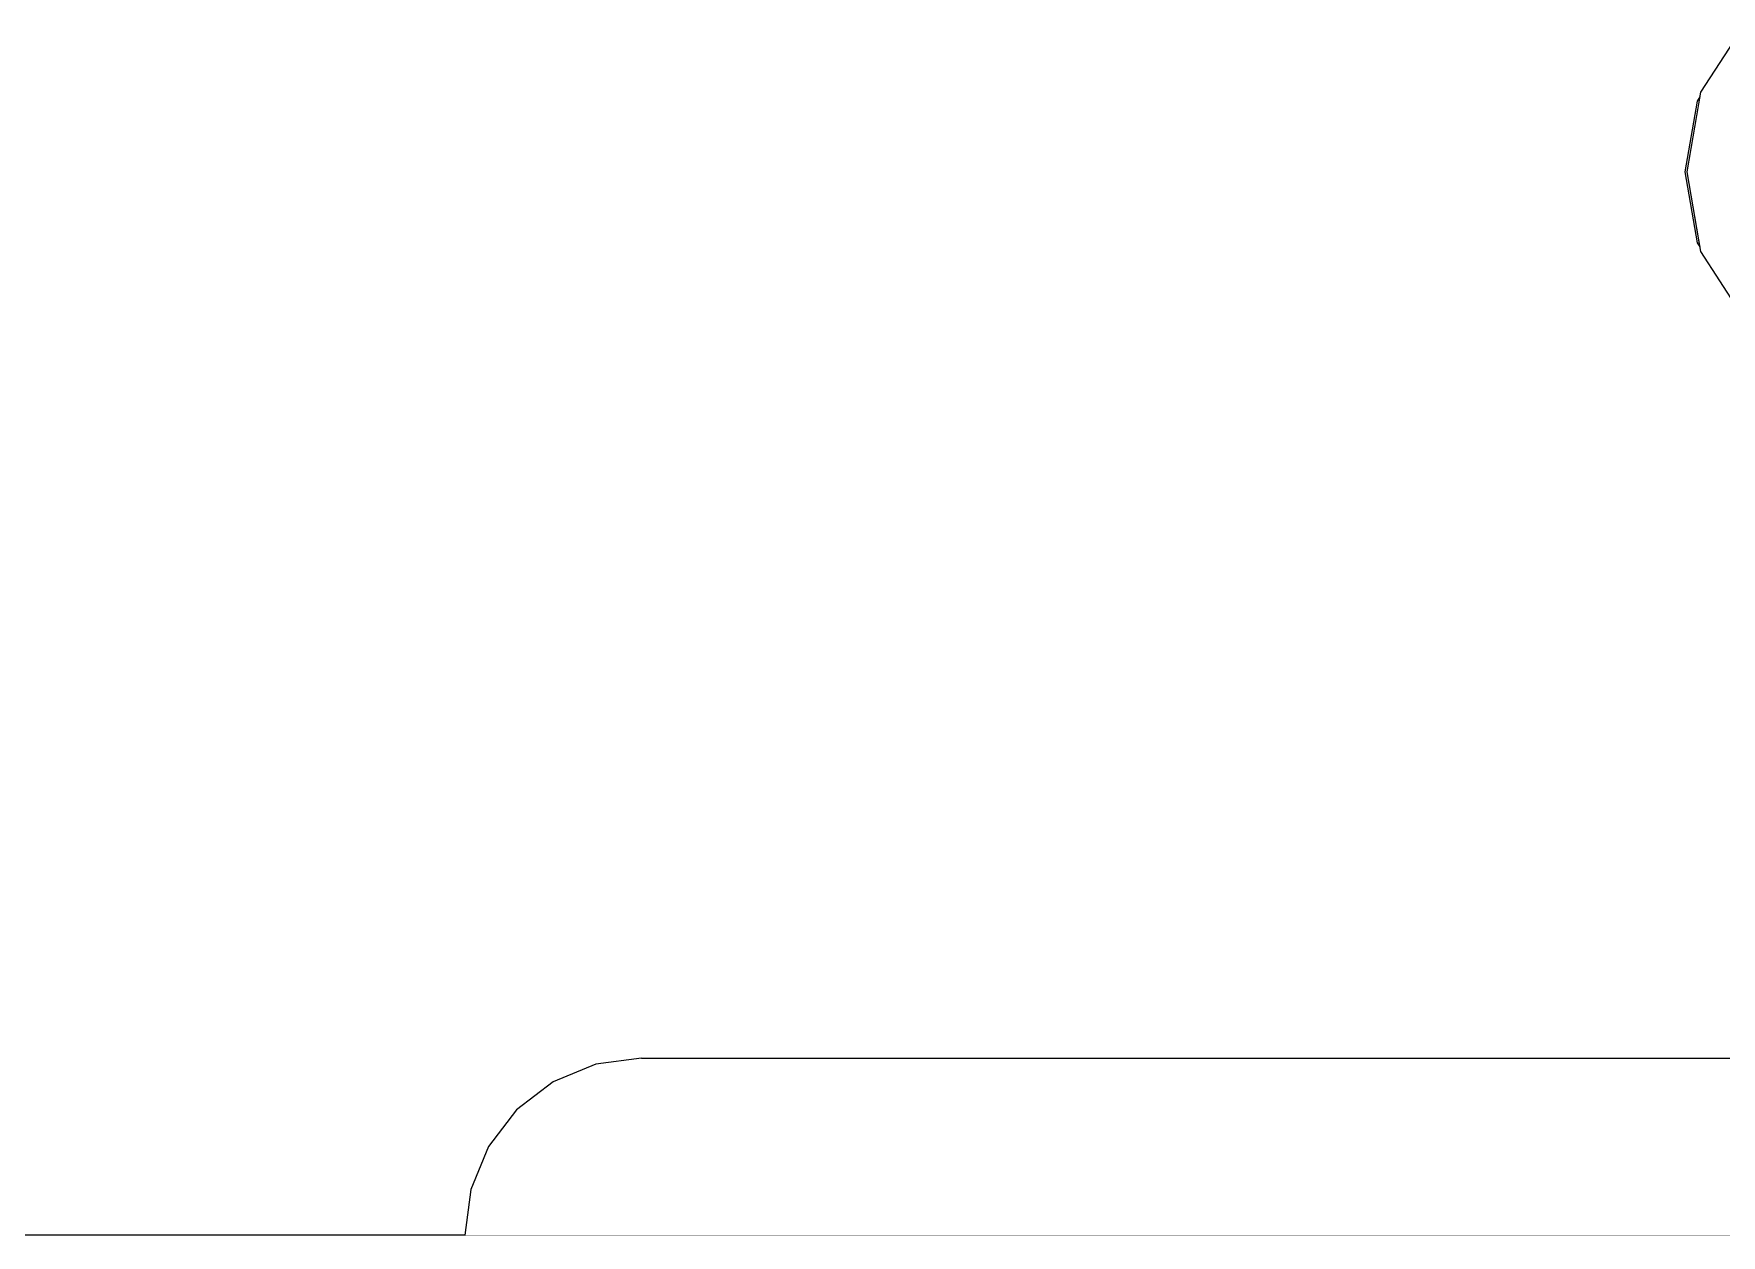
# Model space of a CAD drawing. Header units: millimetres. Extents: x 14397 to 67587, y -11631 to -8348.
# Drawn here: x 67018.3 to 67113.5, y -10880.8 to -10813 of the extents above; entities that cross this region are included whole.
import ezdxf

# ---------------------------------------------------------------- set-up
doc = ezdxf.new("R2010")
doc.units = ezdxf.units.MM
doc.header["$MEASUREMENT"] = 0
doc.linetypes.add('Wipeout_Contour', pattern=[1000, 0, -1000])
doc.layers.add('NewA-Ee_40_20-M_GeneralFFAndEInternalMovable', color=7, linetype='Continuous')

# ---------------------------------------------------------------- blocks, each defined once
blk = doc.blocks.new('Section Elem_112_11', base_point=(55434.357, -115430.841))
at = {"layer": 'NewA-Ee_40_20-M_GeneralFFAndEInternalMovable', "linetype": 'Continuous'}
blk.add_line((67340.3, -10880.841), (66735.462, -10880.841), dxfattribs=at)
blk = doc.blocks.new('Section Elem_116_11', base_point=(55434.357, -115430.841))
at = {"color": 254, "linetype": 'Wipeout_Contour', "lineweight": 0, "ltscale": 747854.308801}
blk.add_wipeout([(67122.243, -10825.341), (67112.37, -10825.341), (67114.513, -10828.635), (67117.161, -10828.635), (67117.168, -10828.568), (67117.19, -10828.477), (67118.799, -10827.965), (67121.367, -10828.477), (67121.644, -10828.568), (67121.738, -10828.635), (67124.386, -10828.635)], dxfattribs=at).dxf.layer = 'NewA-Ee_40_20-M_GeneralFFAndEInternalMovable'
at = {"color": 254, "linetype": 'Wipeout_Contour', "lineweight": 0, "ltscale": 271760.940259}
blk.add_wipeout([(67056.665, -10878.253), (67056.384, -10880.841), (67070.336, -10880.841), (67070.558, -10878.253)], dxfattribs=at).dxf.layer = 'NewA-Ee_40_20-M_GeneralFFAndEInternalMovable'
at = {"color": 254, "linetype": 'Wipeout_Contour', "lineweight": 0, "ltscale": 271935.860738}
blk.add_wipeout([(67122.243, -10825.341), (67121.459, -10820.841), (67111.586, -10820.841), (67112.37, -10825.341)], dxfattribs=at).dxf.layer = 'NewA-Ee_40_20-M_GeneralFFAndEInternalMovable'
at = {"color": 254, "linetype": 'Wipeout_Contour', "lineweight": 0, "ltscale": 271714.82697}
blk.add_wipeout([(67047.25, -10878.253), (67046.928, -10880.841), (67056.384, -10880.841), (67056.665, -10878.253)], dxfattribs=at).dxf.layer = 'NewA-Ee_40_20-M_GeneralFFAndEInternalMovable'
at = {"color": 254, "linetype": 'Wipeout_Contour', "lineweight": 0, "ltscale": 271822.900004}
blk.add_wipeout([(67070.336, -10880.841), (67087.836, -10880.841), (67087.983, -10878.253), (67070.558, -10878.253)], dxfattribs=at).dxf.layer = 'NewA-Ee_40_20-M_GeneralFFAndEInternalMovable'
at = {"color": 254, "linetype": 'Wipeout_Contour', "lineweight": 0, "ltscale": 271932.995723}
blk.add_wipeout([(67121.459, -10820.841), (67122.243, -10816.341), (67112.37, -10816.341), (67111.586, -10820.841)], dxfattribs=at).dxf.layer = 'NewA-Ee_40_20-M_GeneralFFAndEInternalMovable'
at = {"color": 254, "linetype": 'Wipeout_Contour', "lineweight": 0, "ltscale": 203938.672883}
blk.add_wipeout([(67112.174, -10824.841), (67112.323, -10825.07), (67112.283, -10824.841)], dxfattribs=at).dxf.layer = 'NewA-Ee_40_20-M_GeneralFFAndEInternalMovable'
at = {"color": 254, "linetype": 'Wipeout_Contour', "lineweight": 0, "ltscale": 271715.556364}
blk.add_wipeout([(67047.25, -10878.253), (67056.665, -10878.253), (67057.489, -10875.841), (67048.192, -10875.841)], dxfattribs=at).dxf.layer = 'NewA-Ee_40_20-M_GeneralFFAndEInternalMovable'
at = {"color": 254, "linetype": 'Wipeout_Contour', "lineweight": 0, "ltscale": 271822.722564}
blk.add_wipeout([(67087.983, -10878.253), (67088.414, -10875.841), (67071.208, -10875.841), (67070.558, -10878.253)], dxfattribs=at).dxf.layer = 'NewA-Ee_40_20-M_GeneralFFAndEInternalMovable'
at = {"layer": 'NewA-Ee_40_20-M_GeneralFFAndEInternalMovable', "color": 6, "linetype": 'Continuous', "lineweight": 13}
blk.add_line((67112.37, -10825.341), (67114.513, -10828.635), dxfattribs=at)
at = {"color": 254, "linetype": 'Wipeout_Contour', "lineweight": 0, "ltscale": 271936.295402}
blk.add_wipeout([(67114.513, -10813.047), (67112.37, -10816.341), (67122.243, -10816.341), (67124.386, -10813.047)], dxfattribs=at).dxf.layer = 'NewA-Ee_40_20-M_GeneralFFAndEInternalMovable'
at = {"color": 254, "linetype": 'Wipeout_Contour', "lineweight": 0, "ltscale": 271915.818974}
blk.add_wipeout([(67111.586, -10820.841), (67111.477, -10820.841), (67112.174, -10824.841), (67112.283, -10824.841)], dxfattribs=at).dxf.layer = 'NewA-Ee_40_20-M_GeneralFFAndEInternalMovable'
at = {"color": 254, "linetype": 'Wipeout_Contour', "lineweight": 0, "ltscale": 271718.631717}
blk.add_wipeout([(67049.691, -10873.77), (67048.192, -10875.841), (67057.489, -10875.841), (67058.8, -10873.77)], dxfattribs=at).dxf.layer = 'NewA-Ee_40_20-M_GeneralFFAndEInternalMovable'
at = {"color": 254, "linetype": 'Wipeout_Contour', "lineweight": 0, "ltscale": 271824.045554}
blk.add_wipeout([(67071.208, -10875.841), (67088.414, -10875.841), (67089.1, -10873.77), (67072.242, -10873.77)], dxfattribs=at).dxf.layer = 'NewA-Ee_40_20-M_GeneralFFAndEInternalMovable'
at = {"color": 254, "linetype": 'Wipeout_Contour', "lineweight": 0, "ltscale": 271687.702552}
blk.add_wipeout([(67046.928, -10880.841), (67047.25, -10878.253), (67042.955, -10878.253), (67042.615, -10880.841)], dxfattribs=at).dxf.layer = 'NewA-Ee_40_20-M_GeneralFFAndEInternalMovable'
at = {"color": 254, "linetype": 'Wipeout_Contour', "lineweight": 0, "ltscale": 271896.483971}
blk.add_wipeout([(67107.689, -10880.841), (67107.751, -10878.253), (67087.983, -10878.253), (67087.836, -10880.841)], dxfattribs=at).dxf.layer = 'NewA-Ee_40_20-M_GeneralFFAndEInternalMovable'
at = {"layer": 'NewA-Ee_40_20-M_GeneralFFAndEInternalMovable', "color": 6, "linetype": 'Continuous', "lineweight": 13}
blk.add_line((67112.174, -10824.841), (67112.323, -10825.07), dxfattribs=at)
at = {"color": 254, "linetype": 'Wipeout_Contour', "lineweight": 0, "ltscale": 271913.272102}
blk.add_wipeout([(67112.174, -10816.841), (67111.477, -10820.841), (67111.586, -10820.841), (67112.283, -10816.841)], dxfattribs=at).dxf.layer = 'NewA-Ee_40_20-M_GeneralFFAndEInternalMovable'
at = {"color": 254, "linetype": 'Wipeout_Contour', "lineweight": 0, "ltscale": 271688.660451}
blk.add_wipeout([(67047.25, -10878.253), (67048.192, -10875.841), (67043.951, -10875.841), (67042.955, -10878.253)], dxfattribs=at).dxf.layer = 'NewA-Ee_40_20-M_GeneralFFAndEInternalMovable'
at = {"color": 254, "linetype": 'Wipeout_Contour', "lineweight": 0, "ltscale": 271761.282593}
blk.add_wipeout([(67056.665, -10878.253), (67070.558, -10878.253), (67071.208, -10875.841), (67057.489, -10875.841)], dxfattribs=at).dxf.layer = 'NewA-Ee_40_20-M_GeneralFFAndEInternalMovable'
at = {"color": 254, "linetype": 'Wipeout_Contour', "lineweight": 0, "ltscale": 271895.68934}
blk.add_wipeout([(67087.983, -10878.253), (67107.751, -10878.253), (67107.935, -10875.841), (67088.414, -10875.841)], dxfattribs=at).dxf.layer = 'NewA-Ee_40_20-M_GeneralFFAndEInternalMovable'
at = {"layer": 'NewA-Ee_40_20-M_GeneralFFAndEInternalMovable', "color": 6, "linetype": 'Continuous', "lineweight": 13}
for p, q in [((67111.477, -10820.841), (67112.174, -10824.841)), ((67111.586, -10820.841), (67112.37, -10825.341)), ((67042.955, -10878.253), (67042.615, -10880.841))]:
    blk.add_line(p, q, dxfattribs=at)
at = {"color": 254, "linetype": 'Wipeout_Contour', "lineweight": 0, "ltscale": 203934.938888}
blk.add_wipeout([(67112.174, -10816.841), (67112.283, -10816.841), (67112.323, -10816.612)], dxfattribs=at).dxf.layer = 'NewA-Ee_40_20-M_GeneralFFAndEInternalMovable'
at = {"color": 254, "linetype": 'Wipeout_Contour', "lineweight": 0, "ltscale": 271692.176876}
blk.add_wipeout([(67043.951, -10875.841), (67048.192, -10875.841), (67049.691, -10873.77), (67045.535, -10873.77)], dxfattribs=at).dxf.layer = 'NewA-Ee_40_20-M_GeneralFFAndEInternalMovable'
at = {"color": 254, "linetype": 'Wipeout_Contour', "lineweight": 0, "ltscale": 271763.610042}
blk.add_wipeout([(67057.489, -10875.841), (67071.208, -10875.841), (67072.242, -10873.77), (67058.8, -10873.77)], dxfattribs=at).dxf.layer = 'NewA-Ee_40_20-M_GeneralFFAndEInternalMovable'
at = {"color": 254, "linetype": 'Wipeout_Contour', "lineweight": 0, "ltscale": 271895.819581}
blk.add_wipeout([(67088.414, -10875.841), (67107.935, -10875.841), (67108.226, -10873.77), (67089.1, -10873.77)], dxfattribs=at).dxf.layer = 'NewA-Ee_40_20-M_GeneralFFAndEInternalMovable'
at = {"color": 254, "linetype": 'Wipeout_Contour', "lineweight": 0, "ltscale": 271976.680205}
blk.add_wipeout([(67107.751, -10878.253), (67107.689, -10880.841), (67128.543, -10880.841), (67128.516, -10878.253)], dxfattribs=at).dxf.layer = 'NewA-Ee_40_20-M_GeneralFFAndEInternalMovable'
at = {"layer": 'NewA-Ee_40_20-M_GeneralFFAndEInternalMovable', "color": 6, "linetype": 'Continuous', "lineweight": 13}
for p, q in [((67114.513, -10813.047), (67112.37, -10816.341)), ((67112.37, -10816.341), (67111.586, -10820.841)), ((67112.323, -10816.612), (67112.174, -10816.841)), ((67112.174, -10816.841), (67111.477, -10820.841)), ((67043.951, -10875.841), (67042.955, -10878.253))]:
    blk.add_line(p, q, dxfattribs=at)
at = {"color": 254, "linetype": 'Wipeout_Contour', "lineweight": 0, "ltscale": 271698.011395}
blk.add_wipeout([(67045.535, -10873.77), (67049.691, -10873.77), (67051.644, -10872.181), (67047.6, -10872.181)], dxfattribs=at).dxf.layer = 'NewA-Ee_40_20-M_GeneralFFAndEInternalMovable'
at = {"color": 254, "linetype": 'Wipeout_Contour', "lineweight": 0, "ltscale": 271767.763619}
blk.add_wipeout([(67058.8, -10873.77), (67072.242, -10873.77), (67073.589, -10872.181), (67060.508, -10872.181)], dxfattribs=at).dxf.layer = 'NewA-Ee_40_20-M_GeneralFFAndEInternalMovable'
at = {"color": 254, "linetype": 'Wipeout_Contour', "lineweight": 0, "ltscale": 271975.21785}
blk.add_wipeout([(67128.516, -10878.253), (67128.439, -10875.841), (67107.935, -10875.841), (67107.751, -10878.253)], dxfattribs=at).dxf.layer = 'NewA-Ee_40_20-M_GeneralFFAndEInternalMovable'
at = {"layer": 'NewA-Ee_40_20-M_GeneralFFAndEInternalMovable', "color": 6, "linetype": 'Continuous', "lineweight": 13}
blk.add_line((67045.535, -10873.77), (67043.951, -10875.841), dxfattribs=at)
at = {"color": 254, "linetype": 'Wipeout_Contour', "lineweight": 0, "ltscale": 271826.778494}
blk.add_wipeout([(67072.242, -10873.77), (67089.1, -10873.77), (67089.994, -10872.181), (67073.589, -10872.181)], dxfattribs=at).dxf.layer = 'NewA-Ee_40_20-M_GeneralFFAndEInternalMovable'
at = {"color": 254, "linetype": 'Wipeout_Contour', "lineweight": 0, "ltscale": 271974.052797}
blk.add_wipeout([(67107.935, -10875.841), (67128.439, -10875.841), (67128.317, -10873.77), (67108.226, -10873.77)], dxfattribs=at).dxf.layer = 'NewA-Ee_40_20-M_GeneralFFAndEInternalMovable'
at = {"color": 254, "linetype": 'Wipeout_Contour', "lineweight": 0, "ltscale": 271973.26426}
blk.add_wipeout([(67108.226, -10873.77), (67128.317, -10873.77), (67128.157, -10872.181), (67108.607, -10872.181)], dxfattribs=at).dxf.layer = 'NewA-Ee_40_20-M_GeneralFFAndEInternalMovable'
at = {"color": 254, "linetype": 'Wipeout_Contour', "lineweight": 0, "ltscale": 271896.865532}
blk.add_wipeout([(67089.1, -10873.77), (67108.226, -10873.77), (67108.607, -10872.181), (67089.994, -10872.181)], dxfattribs=at).dxf.layer = 'NewA-Ee_40_20-M_GeneralFFAndEInternalMovable'
at = {"color": 254, "linetype": 'Wipeout_Contour', "lineweight": 0, "ltscale": 271898.755677}
blk.add_wipeout([(67091.036, -10871.182), (67089.994, -10872.181), (67108.607, -10872.181), (67109.049, -10871.182)], dxfattribs=at).dxf.layer = 'NewA-Ee_40_20-M_GeneralFFAndEInternalMovable'
at = {"color": 254, "linetype": 'Wipeout_Contour', "lineweight": 0, "ltscale": 271830.734852}
blk.add_wipeout([(67075.158, -10871.182), (67073.589, -10872.181), (67089.994, -10872.181), (67091.036, -10871.182)], dxfattribs=at).dxf.layer = 'NewA-Ee_40_20-M_GeneralFFAndEInternalMovable'
at = {"color": 254, "linetype": 'Wipeout_Contour', "lineweight": 0, "ltscale": 271972.905808}
blk.add_wipeout([(67108.607, -10872.181), (67128.157, -10872.181), (67127.971, -10871.182), (67109.049, -10871.182)], dxfattribs=at).dxf.layer = 'NewA-Ee_40_20-M_GeneralFFAndEInternalMovable'
at = {"color": 254, "linetype": 'Wipeout_Contour', "lineweight": 0, "ltscale": 271973.001761}
blk.add_wipeout([(67109.049, -10871.182), (67127.971, -10871.182), (67127.772, -10870.841), (67109.525, -10870.841)], dxfattribs=at).dxf.layer = 'NewA-Ee_40_20-M_GeneralFFAndEInternalMovable'
at = {"color": 254, "linetype": 'Wipeout_Contour', "lineweight": 0, "ltscale": 271773.459918}
blk.add_wipeout([(67073.589, -10872.181), (67075.158, -10871.182), (67062.498, -10871.182), (67060.508, -10872.181)], dxfattribs=at).dxf.layer = 'NewA-Ee_40_20-M_GeneralFFAndEInternalMovable'
at = {"color": 254, "linetype": 'Wipeout_Contour', "lineweight": 0, "ltscale": 271780.3105}
blk.add_wipeout([(67062.498, -10871.182), (67075.158, -10871.182), (67076.842, -10870.841), (67064.633, -10870.841)], dxfattribs=at).dxf.layer = 'NewA-Ee_40_20-M_GeneralFFAndEInternalMovable'
at = {"color": 254, "linetype": 'Wipeout_Contour', "lineweight": 0, "ltscale": 271901.361079}
blk.add_wipeout([(67092.153, -10870.841), (67091.036, -10871.182), (67109.049, -10871.182), (67109.525, -10870.841)], dxfattribs=at).dxf.layer = 'NewA-Ee_40_20-M_GeneralFFAndEInternalMovable'
at = {"color": 254, "linetype": 'Wipeout_Contour', "lineweight": 0, "ltscale": 271723.842965}
blk.add_wipeout([(67049.691, -10873.77), (67058.8, -10873.77), (67060.508, -10872.181), (67051.644, -10872.181)], dxfattribs=at).dxf.layer = 'NewA-Ee_40_20-M_GeneralFFAndEInternalMovable'
at = {"layer": 'NewA-Ee_40_20-M_GeneralFFAndEInternalMovable', "color": 6, "linetype": 'Continuous', "lineweight": 13}
blk.add_line((67109.525, -10870.841), (67127.772, -10870.841), dxfattribs=at)
at = {"color": 254, "linetype": 'Wipeout_Contour', "lineweight": 0, "ltscale": 271835.644829}
blk.add_wipeout([(67091.036, -10871.182), (67092.153, -10870.841), (67076.842, -10870.841), (67075.158, -10871.182)], dxfattribs=at).dxf.layer = 'NewA-Ee_40_20-M_GeneralFFAndEInternalMovable'
at = {"color": 254, "linetype": 'Wipeout_Contour', "lineweight": 0, "ltscale": 271730.834533}
blk.add_wipeout([(67053.919, -10871.182), (67051.644, -10872.181), (67060.508, -10872.181), (67062.498, -10871.182)], dxfattribs=at).dxf.layer = 'NewA-Ee_40_20-M_GeneralFFAndEInternalMovable'
at = {"layer": 'NewA-Ee_40_20-M_GeneralFFAndEInternalMovable', "color": 6, "linetype": 'Continuous', "lineweight": 13}
for p, q in [((67076.842, -10870.841), (67092.153, -10870.841)), ((67092.153, -10870.841), (67109.525, -10870.841))]:
    blk.add_line(p, q, dxfattribs=at)
at = {"color": 254, "linetype": 'Wipeout_Contour', "lineweight": 0, "ltscale": 271705.765795}
blk.add_wipeout([(67051.644, -10872.181), (67053.919, -10871.182), (67050.005, -10871.182), (67047.6, -10872.181)], dxfattribs=at).dxf.layer = 'NewA-Ee_40_20-M_GeneralFFAndEInternalMovable'
at = {"layer": 'NewA-Ee_40_20-M_GeneralFFAndEInternalMovable', "color": 6, "linetype": 'Continuous', "lineweight": 13}
blk.add_line((67047.6, -10872.181), (67045.535, -10873.77), dxfattribs=at)
at = {"color": 254, "linetype": 'Wipeout_Contour', "lineweight": 0, "ltscale": 271739.129628}
blk.add_wipeout([(67056.36, -10870.841), (67053.919, -10871.182), (67062.498, -10871.182), (67064.633, -10870.841)], dxfattribs=at).dxf.layer = 'NewA-Ee_40_20-M_GeneralFFAndEInternalMovable'
at = {"layer": 'NewA-Ee_40_20-M_GeneralFFAndEInternalMovable', "color": 6, "linetype": 'Continuous', "lineweight": 13}
blk.add_line((67064.633, -10870.841), (67076.842, -10870.841), dxfattribs=at)
at = {"color": 254, "linetype": 'Wipeout_Contour', "lineweight": 0, "ltscale": 271714.911198}
blk.add_wipeout([(67053.919, -10871.182), (67056.36, -10870.841), (67052.585, -10870.841), (67050.005, -10871.182)], dxfattribs=at).dxf.layer = 'NewA-Ee_40_20-M_GeneralFFAndEInternalMovable'
at = {"layer": 'NewA-Ee_40_20-M_GeneralFFAndEInternalMovable', "color": 6, "linetype": 'Continuous', "lineweight": 13}
for p, q in [((67052.585, -10870.841), (67050.005, -10871.182)), ((67052.585, -10870.841), (67056.36, -10870.841)), ((67056.36, -10870.841), (67064.633, -10870.841)), ((67050.005, -10871.182), (67047.6, -10872.181))]:
    blk.add_line(p, q, dxfattribs=at)

msp = doc.modelspace()

# ---------------------------------------------------------------- block references
at = {"layer": 'NewA-Ee_40_20-M_GeneralFFAndEInternalMovable', "lineweight": 0}
msp.add_blockref('Section Elem_112_11', (55434.357, -115430.841), dxfattribs=at)

# ---------------------------------------------------------------- next in the draw order: block references
msp.add_blockref('Section Elem_116_11', (55434.357, -115430.841), dxfattribs=at)

doc.saveas('drawing.dxf')
